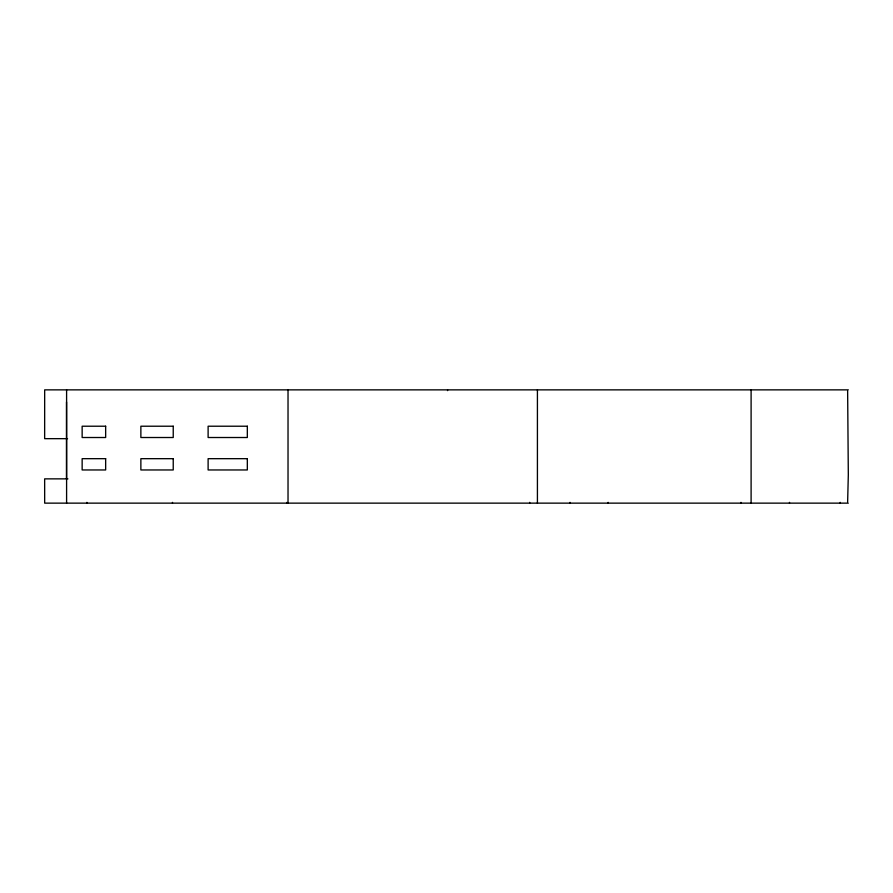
<?xml version="1.0" encoding="UTF-8"?>
<svg xmlns="http://www.w3.org/2000/svg" width="893" height="893" viewBox="0 0 893 893"><rect width="100%" height="100%" fill="white"/><g stroke="black" fill="none" stroke-linecap="round" stroke-linejoin="round"><path stroke-width="1.34" d="M847.636 501.978L848.317 474.819L847.636 391.022M848.339 389.861L44.672 389.861L44.65 438.664L67.544 438.664M67.913 478.86L44.65 478.86L44.672 503.139L848.339 503.139M840.235 502.379L840.235 503.139M789.501 502.379L789.501 503.139M751.102 389.861L751.102 503.139M740.989 502.379L740.989 503.139M608.166 502.379L608.166 503.139M570.047 502.379L570.047 503.139M537.419 389.861L537.419 503.139M529.661 502.379L529.661 503.139M447.572 389.861L447.572 390.621M288.026 389.861L288.026 503.139M286.977 502.379L286.977 503.139M172.483 502.379L172.483 503.139M86.878 502.379L86.878 503.139M66.595 389.861L66.595 503.139M66.528 401.995L66.528 478.86M105.653 426.218L82.145 426.218L82.145 437.514L105.653 437.514L105.653 426.218M173.231 426.218L140.871 426.218L140.871 437.514L173.231 437.514L173.231 426.218M247.328 426.218L208.114 426.218L208.114 437.514L247.328 437.514L247.328 426.218M105.653 458.678L82.145 458.678L82.145 469.964L105.653 469.964L105.653 458.678M173.231 458.678L140.871 458.678L140.871 469.964L173.231 469.964L173.231 458.678M247.328 458.678L208.114 458.678L208.114 469.964L247.328 469.964L247.328 458.678"/></g></svg>
